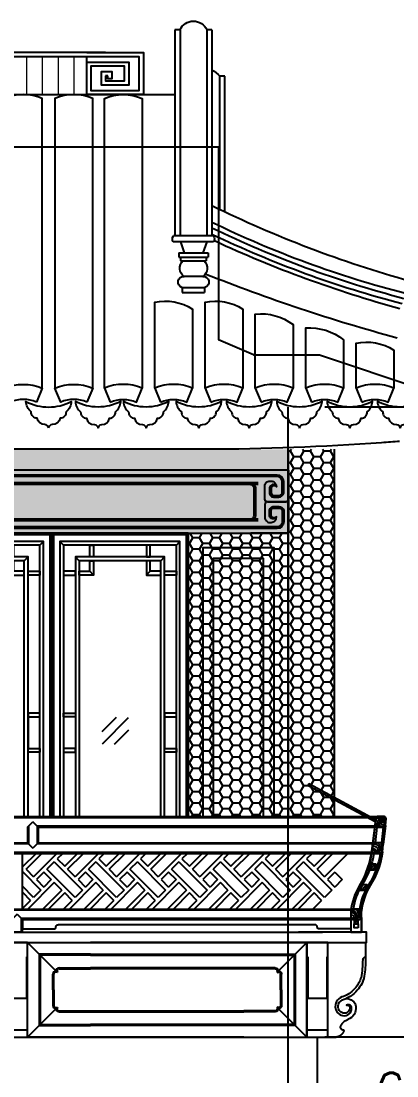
# Model space of a CAD drawing. Extents: x 296441 to 853063, y 459050 to 1117990.
# Drawn here: x 618827 to 620618, y 1060320 to 1065345 of the extents above; entities that cross this region are included whole.
import ezdxf
from ezdxf.xclip import XClip

# ---------------------------------------------------------------- set-up
doc = ezdxf.new("R2010")
doc.units = 0
doc.header["$LTSCALE"] = 1000
doc.header["$XCLIPFRAME"] = 0
for name, pattern in [('CENTER-1', [10, 6.25, -1.25, 1.25, -1.25]), ('CENTER2', [28.575, 19.05, -3.175, 3.175, -3.175]), ('G-ELEV-S$0$HIDDEN2', [4.7625, 3.175, -1.5875])]:
    doc.linetypes.add(name, pattern=pattern)
for name, color, linetype in [('95', 95, 'Continuous'), ('E1-TEXT-S-MI$0$A-ANNO-LEVL-TEXT', 255, 'Continuous'), ('E2-E3-ELEV-S$0$A-ELEV-THIN-GRAY', 252, 'Continuous'), ('G-ELEV-S$0$A-ANNO-DIMS', 70, 'Continuous'), ('G-ELEV-S$0$A-ELEV-HDDN', 161, 'G-ELEV-S$0$HIDDEN2'), ('G-ELEV-S$0$A-ELEV-HEVY', 2, 'Continuous'), ('G-ELEV-S$0$A-ELEV-MEDM', 4, 'Continuous'), ('G-ELEV-S$0$A-ELEV-MEDM-HEVY', 2, 'Continuous'), ('G-ELEV-S$0$A-ELEV-THIN', 144, 'Continuous'), ('G-ELEV-S$0$A-ELEV-THIN-GRAY', 252, 'Continuous'), ('G-ELEV-S$0$A-SECT-PATT', 251, 'Continuous'), ('G-ELEV-S$0$A-SECT-WOOD', 17, 'Continuous'), ('G-ELEV-S$0$LPM540255$0$A-ELEV-MEDM', 4, 'Continuous'), ('G-ELEV-S$0$LPM540255$0$A-ELEV-THIN', 144, 'Continuous'), ('G-ELEV-S$0$LPM540255$0$A-ELEV-THIN-GRAY', 252, 'Continuous'), ('G-ELEV-S$0$LPM540255$0$A-WALL', 1, 'Continuous'), ('G-ELEV-S$0$！！！修改标记', 2, 'Continuous'), ('G-GRID', 8, 'CENTER2'), ('G-XREF', 2, 'Continuous'), ('ZT1_通用--填充---PM、LM、DY、JD', 8, 'Continuous'), ('主框线', 4, 'Continuous'), ('副框内口线', 6, 'Continuous'), ('花格栅', 6, 'Continuous'), ('铝合金花格条', 5, 'Continuous')]:
    doc.layers.add(name, color=color, linetype=linetype)
doc.layers.add('G-ELEV-S$0$A_PL_4', color=138, linetype='Continuous', lineweight=9)
doc.styles.add('E1-TEXT-S-MI$0$GOA_01_thin_0.75', font='romans.shx', dxfattribs={"width": 0.75, "bigfont": 'hzdx.shx'})
pattern_1 = [(45, (-1061828.83, -137800.72), (7e-15, 113.137085), [4, -76]), (45, (-1061874.09, -137834.66), (7e-15, 113.137085), [8, -72]), (45, (-1061840.15, -137795.06), (7e-15, 113.137085), [4, -76]), (45, (-1061879.745, -137823.345), (7e-15, 113.137085), [4, -76]), (45, (-1061848.63, -137786.576), (7e-15, 113.137085), [4, -76]), (45, (-1061882.57, -137814.86), (7e-15, 113.137085), [4, -76]), (45, (-1061854.29, -137780.92), (7e-15, 113.137085), [4, -76]), (45, (-1061891.06, -137806.375), (7e-15, 113.137085), [4, -44, 4, -28]), (45, (-1061896.715, -137800.72), (7e-15, 113.137085), [8, -40, 4, -28]), (45, (-1061908.03, -137795.06), (7e-15, 113.137085), [4, -12, 4, -32, 4, -24]), (45, (-1061916.514, -137792.23), (7e-15, 113.137085), [4, -16, 8, -52]), (45, (-1061882.57, -137752.634), (7e-15, 113.137085), [4, -76]), (45, (-1061922.17, -137786.576), (7e-15, 113.137085), [4, -20, 4, -52]), (90, (-1061874.09, -137845.97), (-56.5685425, 56.5685425), [11.31368, -101.823405]), (90, (-1061826.004, -137797.89), (-56.5685425, 56.5685425), [22.627416, -90.509669]), (90, (-1061854.29, -137769.605), (-56.5685425, 56.5685425), [5.6568, -107.480285]), (90, (-1061908.03, -137812.03), (-56.5685425, 56.5685425), [16.97056, -96.166525]), (90, (-1061859.946, -137763.95), (-56.5685425, 56.5685425), [28.284272, -84.852813]), (90, (-1061868.43, -137755.463), (-56.5685425, 56.5685425), [16.97056, -96.166525]), (0, (-1061885.4, -137761.12), (56.5685425, 56.5685425), [5.6568, -107.480285]), (0, (-1061859.946, -137826.174), (56.5685425, 56.5685425), [11.31368, -101.823405]), (0, (-1061879.745, -137800.72), (56.5685425, 56.5685425), [11.31368, -101.823405]), (0, (-1061851.46, -137795.06), (56.5685425, 56.5685425), [11.31368, -101.823405]), (0, (-1061876.916, -137775.26), (56.5685425, 56.5685425), [11.31368, -101.823405]), (0, (-1061879.745, -137766.777), (56.5685425, 56.5685425), [16.97056, -96.166525]), (0, (-1061859.946, -137814.86), (56.5685425, 56.5685425), [16.97056, -96.166525]), (0, (-1061854.29, -137803.546), (56.5685425, 56.5685425), [16.97056, -96.166525]), (0, (-1061882.573, -137792.23), (56.5685425, 56.5685425), [16.97056, -96.166525]), (0, (-1061879.745, -137783.747), (56.5685425, 56.5685425), [16.97056, -96.166525]), (71.5650512, (-1061882.573, -137831.83), (56.5685425, 56.5685425), [8.944271, -169.9411664]), (71.5650512, (-1061837.318, -137792.232), (56.5685425, 56.5685425), [35.777088, -143.10835]), (71.5650512, (-1061845.803, -137783.747), (56.5685425, 56.5685425), [35.777088, -143.10835]), (71.5650512, (-1061851.46, -137778.09), (56.5685425, 56.5685425), [35.77712, -53.6, 17.8888, -71.6195182]), (71.5650512, (-1061854.29, -137763.948), (56.5685425, 56.5685425), [8.944271, -169.9411664]), (71.5650512, (-1061925, -137795.06), (56.5685425, 56.5685425), [8.944271, -169.9411664]), (71.5650512, (-1061879.745, -137749.806), (56.5685425, 56.5685425), [17.888544, -160.996894]), (18.4349488, (-1061842.975, -137814.86), (56.5685425, 56.5685425), [17.888544, -160.996894]), (18.4349488, (-1061876.916, -137820.517), (56.5685425, 56.5685425), [17.888544, -160.996894]), (18.4349488, (-1061868.43, -137829.002), (56.5685425, 56.5685425), [8.944271, -169.940894]), (18.4349488, (-1061879.745, -137812.03), (56.5685425, 56.5685425), [26.832816, -152.052622]), (18.4349488, (-1061868.43, -137800.718), (56.5685425, 56.5685425), [17.888544, -160.996894]), (18.4349488, (-1061865.602, -137792.232), (56.5685425, 56.5685425), [17.888544, -160.996894]), (18.4349488, (-1061888.23, -137803.546), (56.5685425, 56.5685425), [8.944271, -169.940894]), (18.4349488, (-1061891.06, -137795.06), (56.5685425, 56.5685425), [8.944271, -169.940894]), (18.4349488, (-1061879.745, -137761.12), (56.5685425, 56.5685425), [8.944271, -169.940894]), (18.4349488, (-1061862.774, -137783.747), (56.5685425, 56.5685425), [8.944271, -169.940894]), (18.4349488, (-1061905.2, -137792.232), (56.5685425, 56.5685425), [26.832816, -152.052622]), (18.4349488, (-1061913.686, -137789.404), (56.5685425, 56.5685425), [17.888544, -160.996894]), (18.4349488, (-1061865.602, -137775.262), (56.5685425, 56.5685425), [8.944, -80.496, 8.944, -80.5014382]), (18.4349488, (-1061893.887, -137780.92), (56.5685425, 56.5685425), [17.888544, -160.996894]), (18.4349488, (-1061896.715, -137772.433), (56.5685425, 56.5685425), [17.888544, -160.996894]), (18.4349488, (-1061919.342, -137783.747), (56.5685425, 56.5685425), [17.888544, -160.996894]), (18.4349488, (-1061902.372, -137766.777), (56.5685425, 56.5685425), [17.888544, -160.996894])]

# ---------------------------------------------------------------- blocks, each defined once
blk = doc.blocks.new('G-ELEV-S$0$LPM540255$0$回纹头1A-E')
at = {"layer": 'G-ELEV-S$0$LPM540255$0$A-ELEV-MEDM'}
for p, q in [((0, 0), (120, 0)), ((0, 0), (0, -200)), ((0, -200), (120, -200))]:
    blk.add_line(p, q, dxfattribs=at)
at = {"layer": 'G-ELEV-S$0$LPM540255$0$A-ELEV-THIN'}
for points in [[(0, -92, 0.414214), (8, -100), (67, -100), (8, -100), (67, -100, 0.414214), (75, -92), (75, -50.4, 0.414214), (59, -34.4), (55, -34.4, 0.427294), (38.5, -52.4, -0.596512), (55, -56), (55, -72, -0.414214), (47, -80), (31, -80, -0.344543), (20, -72), (20, -36, -0.414213), (36, -20), (120, -20)], [(121, -45, 0.414214), (110, -56), (110, -144, 0.414214), (121, -155, 0.414214)], [(0, -108, -0.414214), (8, -100), (67, -100), (8, -100), (67, -100, -0.414214), (75, -108), (75, -149.6, -0.414214), (59, -165.6), (55, -165.6, -0.427294), (38.5, -147.6, 0.596512), (55, -144), (55, -128, 0.414214), (47, -120), (31, -120, 0.344543), (20, -128), (20, -164, 0.414213), (36, -180), (120, -180)]]:
    blk.add_lwpolyline(points, format="xyb", dxfattribs=at)
at = {"layer": 'G-ELEV-S$0$LPM540255$0$A-ELEV-THIN-GRAY'}
for points in [[(38.5, -51.3, -0.720193), (60, -55.4), (60, -72, -0.414214), (47, -85), (31, -85, -0.369393), (15, -72), (15, -36, -0.414213), (36, -15), (120, -15)], [(121, -40, 0.414214), (105, -56), (105, -144, 0.414214), (121, -160)], [(38.5, -148.7, 0.720193), (60, -144.6), (60, -128, 0.414214), (47, -115), (31, -115, 0.369393), (15, -128), (15, -164, 0.414213), (36, -185), (120, -185)]]:
    blk.add_lwpolyline(points, format="xyb", dxfattribs=at)
blk = doc.blocks.new('G-ELEV-S$0$木牛腿1-E2')
at = {"layer": 'G-ELEV-S$0$A-ELEV-MEDM'}
blk.add_lwpolyline([(0, 450), (100, 450), (100, 0), (0, 0)], close=True, dxfattribs=at)
at = {"layer": 'G-ELEV-S$0$A-ELEV-THIN'}
for p, q in [((0, 382.6), (5, 382.6)), ((5, 382.6), (5, 183)), ((100, 382.6), (95, 382.6)), ((95, 382.6), (95, 183)), ((0, 183), (100, 183)), ((0, 33), (100, 33))]:
    blk.add_line(p, q, dxfattribs=at)
blk = doc.blocks.new('G-ELEV-S$0$芽头1-E')
at = {"layer": 'G-ELEV-S$0$A-ELEV-THIN'}
blk.add_lwpolyline([(170, 50), (0, 50), (0, 5), (150, 5, 0.414214), (160, 15, -0.414214), (170, 25)], format="xyb", dxfattribs=at)
blk = doc.blocks.new('G-ELEV-S$0$结子2-E1')
at = {"layer": 'G-ELEV-S$0$A-ELEV-MEDM'}
for p, q in [((-25, 100), (-25, 25)), ((25, 100), (25, 25))]:
    blk.add_line(p, q, dxfattribs=at)
at = {"layer": 'G-ELEV-S$0$A-ELEV-THIN-GRAY', "color": 8}
for p, q in [((-25, 100), (0, 125)), ((-20, 105), (-20, 20)), ((25, 100), (0, 125)), ((20, 105), (20, 20)), ((-25, 25), (0, 0)), ((25, 25), (0, 0))]:
    blk.add_line(p, q, dxfattribs=at)
blk = doc.blocks.new('G-ELEV-S$0$小脚1-E1')
at = {"layer": 'G-ELEV-S$0$A-ELEV-MEDM'}
for p, q in [((-25, -85), (-25, -25)), ((25, -85), (25, -25)), ((-25, -85), (25, -85))]:
    blk.add_line(p, q, dxfattribs=at)
at = {"layer": 'G-ELEV-S$0$A-ELEV-THIN-GRAY', "ltscale": 0.1}
for p, q in [((0, 0), (-25, -25)), ((0, 0), (25, -25)), ((-20, -20), (-20, -85)), ((20, -20), (20, -85))]:
    blk.add_line(p, q, dxfattribs=at)
blk = doc.blocks.new('G-ELEV-S$0$花饰1-E')
at = {"layer": 'G-ELEV-S$0$A-ELEV-THIN'}
for p, q in [((-166, 265), (-55.1, 154.1)), ((-19.8, 189.5), (-95.3, 265)), ((-5.6, 203.6), (-67, 265)), ((3.7, 265), (29.7, 239)), ((43.8, 224.9), (-90.5, 90.5)), ((29.7, 239), (-5.6, 203.6)), ((43.8, 224.9), (79.2, 189.5)), ((-104.6, 175.4), (-140, 140)), ((-104.6, 175.4), (-69.3, 140)), ((-55.1, 55.1), (79.2, 189.5)), ((-19.8, 189.5), (-55.1, 154.1)), ((58, 140), (93.3, 175.4)), ((93.3, 175.4), (128.7, 140)), ((-140, 140), (-104.6, 104.6)), ((-69.3, 140), (-104.6, 104.6)), ((8.5, 90.5), (43.8, 125.9)), ((43.8, 125.9), (169.7, 0)), ((58, 140), (93.3, 104.6)), ((128.7, 140), (93.3, 104.6)), ((-90.5, 90.5), (-55.1, 55.1)), ((-41, 41), (-5.6, 76.4)), ((-5.6, 76.4), (70.7, 0)), ((8.5, 90.5), (99, 0)), ((-41, 41), (0, 0))]:
    blk.add_line(p, q, dxfattribs=at)
blk = doc.blocks.new('G-ELEV-S$0$镶板450-E')
at = {"layer": 'G-ELEV-S$0$A-ELEV-MEDM'}
blk.add_lwpolyline([(300, 0), (0, 0), (0, 450), (300, 450)], dxfattribs=at)
at = {"layer": 'G-ELEV-S$0$A-ELEV-THIN'}
blk.add_lwpolyline([(300, 390), (60, 390), (60, 60), (300, 60)], dxfattribs=at)
at = {"layer": 'G-ELEV-S$0$A-ELEV-THIN', "ltscale": 0.1}
for points in [[(150, 325), (300, 325)], [(125, 225), (125, 300)], [(125, 225), (125, 150)], [(150, 125), (300, 125)]]:
    blk.add_lwpolyline(points, dxfattribs=at)
for centre, start, end in [((135.5, 299.6), 43.2913, 177.9571), ((150.3, 314.5), 91.7994, 226.9566), ((135.5, 150.4), 182.0429, 316.7087), ((150.3, 135.5), 133.0434, 268.2006)]:
    blk.add_arc(centre, 10.5, start, end, dxfattribs=at)
at = {"layer": 'G-ELEV-S$0$A-ELEV-THIN-GRAY', "ltscale": 0.1}
for p, q in [((135, 315), (0, 450)), ((135, 135), (0, 0))]:
    blk.add_line(p, q, dxfattribs=at)
for points in [[(300, 395), (55, 395), (55, 55), (300, 55)], [(150, 330), (300, 330)], [(120, 225), (120, 300)], [(120, 225), (120, 150)], [(150, 120), (300, 120)]]:
    blk.add_lwpolyline(points, dxfattribs=at)
for centre, start, end in [((135, 300), 90, 180), ((150, 315), 90, 180), ((135, 150), 180, 270), ((150, 135), 180, 270)]:
    blk.add_arc(centre, 15, start, end, dxfattribs=at)
blk = doc.blocks.new('G-ELEV-S$0$木牛腿1-E1')
at = {"layer": 'G-ELEV-S$0$A-ELEV-MEDM'}
for p, q in [((-7061.3, -100), (-7061.3, -188.2)), ((-7061.3, -100), (-7061.3, -183.7)), ((-6851.3, -100), (-7061.3, -100)), ((-6851.3, -550), (-6851.3, -100)), ((-7061.3, -167.4), (-7061.3, -167.4)), ((-6851.3, -550), (-6921.3, -550)), ((-6851.3, -550), (-6851.3, -550))]:
    blk.add_line(p, q, dxfattribs=at)
for centre, radius, start, end in [((-6666.3, -190.6), 395, 179.6459, 191.6372), ((-6910, -227.7), 149.5, 196.5578, 225.1977), ((-6910.1, -234.9), 144.4, 223.2207, 245.8458), ((-6971, -411.7), 45.1, 87.7087, 170.9062), ((-6957.2, -410.9), 58.6, 173.8547, 250.5784), ((-6994.8, -519.6), 56.4, 15.8434, 71.3549), ((-6957.2, -500.3), 17.2, 264.1152, 346.871), ((-6916.5, -506.4), 43.9, 194.5171, 263.6929)]:
    blk.add_arc(centre, radius, start, end, dxfattribs=at)
at = {"layer": 'G-ELEV-S$0$A-ELEV-THIN-GRAY'}
for points in [[(-7047.6, -181), (-7047.6, -180.9, 0.045546), (-7039.8, -267.1, 0.097102), (-7015.3, -313.2, 0.132336), (-6956.2, -356.5, 0.076381)], [(-6956.2, -356.5, -0.355172), (-6917, -405.9, -0.371242), (-6952.2, -447.5, -0.520724), (-6994.6, -410.5, -0.601047), (-6971.2, -398.3, 0.447552), (-6986.3, -408.1, 0.457914), (-6955.2, -436.7, 0.505938), (-6936.1, -385.8, 0.175527), (-6969.2, -366.6, 0.232503)]]:
    blk.add_lwpolyline(points, format="xyb", dxfattribs=at)
blk.add_arc((-7067.7, -187.6), 21.2, 18.1847, 72.6099, dxfattribs=at)
blk = doc.blocks.new('G-ELEV-S$0$美人靠550-S')
at = {"layer": 'G-ELEV-S$0$A-SECT-PATT'}
h = blk.add_hatch(dxfattribs=at)
h.set_pattern_fill('木纹01,_O', color=256, scale=20, angle=45)
h.set_pattern_definition(pattern_1)
h.paths.add_polyline_path([(-125.5, 391.7, 0.440455), (-120.6, 388, 0.387362), (-116.1, 383.9), (-84.2, 383.9, 0.387362), (-79.7, 388, 0.439113), (-74.9, 391.7), (-78.3, 426.2, 0.396874), (-83.9, 429.5, 0.281838), (-86.4, 433.5, 0.173664), (-89.4, 433.9), (-89.4, 433.9), (-120, 433.9, 0.509188), (-123.4, 429.4, 0.370651), (-128.9, 426.3)])
h = blk.add_hatch(dxfattribs=at)
h.set_pattern_fill('木纹01,_O', color=256, scale=20, angle=45)
h.set_pattern_definition([(45, (-1061828.83, -137815.72), (7e-15, 113.137085), [4, -76]), (45, (-1061874.09, -137849.66), (7e-15, 113.137085), [8, -72]), (45, (-1061840.15, -137810.06), (7e-15, 113.137085), [4, -76]), (45, (-1061879.745, -137838.345), (7e-15, 113.137085), [4, -76]), (45, (-1061848.63, -137801.576), (7e-15, 113.137085), [4, -76]), (45, (-1061882.57, -137829.86), (7e-15, 113.137085), [4, -76]), (45, (-1061854.29, -137795.92), (7e-15, 113.137085), [4, -76]), (45, (-1061891.06, -137821.375), (7e-15, 113.137085), [4, -44, 4, -28]), (45, (-1061896.715, -137815.72), (7e-15, 113.137085), [8, -40, 4, -28]), (45, (-1061908.03, -137810.06), (7e-15, 113.137085), [4, -12, 4, -32, 4, -24]), (45, (-1061916.514, -137807.23), (7e-15, 113.137085), [4, -16, 8, -52]), (45, (-1061882.57, -137767.634), (7e-15, 113.137085), [4, -76]), (45, (-1061922.17, -137801.576), (7e-15, 113.137085), [4, -20, 4, -52]), (90, (-1061874.09, -137860.97), (-56.5685425, 56.5685425), [11.31368, -101.823405]), (90, (-1061826.004, -137812.89), (-56.5685425, 56.5685425), [22.627416, -90.509669]), (90, (-1061854.29, -137784.605), (-56.5685425, 56.5685425), [5.6568, -107.480285]), (90, (-1061908.03, -137827.03), (-56.5685425, 56.5685425), [16.97056, -96.166525]), (90, (-1061859.946, -137778.95), (-56.5685425, 56.5685425), [28.284272, -84.852813]), (90, (-1061868.43, -137770.463), (-56.5685425, 56.5685425), [16.97056, -96.166525]), (0, (-1061885.4, -137776.12), (56.5685425, 56.5685425), [5.6568, -107.480285]), (0, (-1061859.946, -137841.174), (56.5685425, 56.5685425), [11.31368, -101.823405]), (0, (-1061879.745, -137815.72), (56.5685425, 56.5685425), [11.31368, -101.823405]), (0, (-1061851.46, -137810.06), (56.5685425, 56.5685425), [11.31368, -101.823405]), (0, (-1061876.916, -137790.26), (56.5685425, 56.5685425), [11.31368, -101.823405]), (0, (-1061879.745, -137781.777), (56.5685425, 56.5685425), [16.97056, -96.166525]), (0, (-1061859.946, -137829.86), (56.5685425, 56.5685425), [16.97056, -96.166525]), (0, (-1061854.29, -137818.546), (56.5685425, 56.5685425), [16.97056, -96.166525]), (0, (-1061882.573, -137807.23), (56.5685425, 56.5685425), [16.97056, -96.166525]), (0, (-1061879.745, -137798.747), (56.5685425, 56.5685425), [16.97056, -96.166525]), (71.5650512, (-1061882.573, -137846.83), (56.5685425, 56.5685425), [8.944271, -169.9411664]), (71.5650512, (-1061837.318, -137807.232), (56.5685425, 56.5685425), [35.777088, -143.10835]), (71.5650512, (-1061845.803, -137798.747), (56.5685425, 56.5685425), [35.777088, -143.10835]), (71.5650512, (-1061851.46, -137793.09), (56.5685425, 56.5685425), [35.77712, -53.6, 17.8888, -71.6195182]), (71.5650512, (-1061854.29, -137778.948), (56.5685425, 56.5685425), [8.944271, -169.9411664]), (71.5650512, (-1061925, -137810.06), (56.5685425, 56.5685425), [8.944271, -169.9411664]), (71.5650512, (-1061879.745, -137764.806), (56.5685425, 56.5685425), [17.888544, -160.996894]), (18.4349488, (-1061842.975, -137829.86), (56.5685425, 56.5685425), [17.888544, -160.996894]), (18.4349488, (-1061876.916, -137835.517), (56.5685425, 56.5685425), [17.888544, -160.996894]), (18.4349488, (-1061868.43, -137844.002), (56.5685425, 56.5685425), [8.944271, -169.940894]), (18.4349488, (-1061879.745, -137827.03), (56.5685425, 56.5685425), [26.832816, -152.052622]), (18.4349488, (-1061868.43, -137815.718), (56.5685425, 56.5685425), [17.888544, -160.996894]), (18.4349488, (-1061865.602, -137807.232), (56.5685425, 56.5685425), [17.888544, -160.996894]), (18.4349488, (-1061888.23, -137818.546), (56.5685425, 56.5685425), [8.944271, -169.940894]), (18.4349488, (-1061891.06, -137810.06), (56.5685425, 56.5685425), [8.944271, -169.940894]), (18.4349488, (-1061879.745, -137776.12), (56.5685425, 56.5685425), [8.944271, -169.940894]), (18.4349488, (-1061862.774, -137798.747), (56.5685425, 56.5685425), [8.944271, -169.940894]), (18.4349488, (-1061905.2, -137807.232), (56.5685425, 56.5685425), [26.832816, -152.052622]), (18.4349488, (-1061913.686, -137804.404), (56.5685425, 56.5685425), [17.888544, -160.996894]), (18.4349488, (-1061865.602, -137790.262), (56.5685425, 56.5685425), [8.944, -80.496, 8.944, -80.5014382]), (18.4349488, (-1061893.887, -137795.92), (56.5685425, 56.5685425), [17.888544, -160.996894]), (18.4349488, (-1061896.715, -137787.433), (56.5685425, 56.5685425), [17.888544, -160.996894]), (18.4349488, (-1061919.342, -137798.747), (56.5685425, 56.5685425), [17.888544, -160.996894]), (18.4349488, (-1061902.372, -137781.777), (56.5685425, 56.5685425), [17.888544, -160.996894])])
edge = h.paths.add_edge_path()
edge.add_arc((-110, 299.6), 4.87, 78.6351, 159.9842, ccw=False)
edge.add_arc((-105.7, 305.4), 3.5, 89.6006, 197.5393, ccw=False)
edge.add_line((-105.7, 308.9), (-74.5, 308.9))
edge.add_arc((-74.1, 304.4), 4.52, 63.4349, 95.3983, ccw=False)
edge.add_arc((-74.1, 304.4), 4.52, 0.4755, 63.4349, ccw=False)
edge.add_arc((-68.5, 299.9), 4.74, 16.0219, 102.6093, ccw=False)
edge.add_line((-64, 301.2), (-60.5, 266.7))
edge.add_arc((-64.6, 267.1), 4.11, 259.3329, 354.1606, ccw=False)
edge.add_arc((-69.9, 263.5), 4.52, 270, 354.6979, ccw=False)
edge.add_line((-69.9, 258.9), (-101.8, 258.9))
edge.add_arc((-101.8, 263.5), 4.52, 185.3021, 270, ccw=False)
edge.add_arc((-107, 267.1), 4.11, 185.8394, 280.6671, ccw=False)
edge.add_line((-111.1, 266.7), (-114.6, 301.3))
h = blk.add_hatch(dxfattribs=at)
h.set_pattern_fill('木纹01,_O', color=256, scale=20, angle=45)
h.set_pattern_definition(pattern_1)
edge = h.paths.add_edge_path()
edge.add_arc((-5.1, -16.1), 5, 450, 540, ccw=False)
edge.add_arc((-0.1, -11.1), 5, 450, 540, ccw=False)
edge.add_line((-0.1, -6.1), (29.9, -6.1))
edge.add_arc((29.9, -11.1), 5, 360, 450, ccw=False)
edge.add_arc((34.9, -16.1), 5, 360, 450, ccw=False)
edge.add_line((39.9, -16.1), (39.9, -46.1))
edge.add_arc((34.9, -46.1), 5, 270, 360, ccw=False)
edge.add_arc((29.9, -51.1), 5, 270, 360, ccw=False)
edge.add_line((29.9, -56.1), (-0.1, -56.1))
edge.add_arc((-0.1, -51.1), 5, 180, 270, ccw=False)
edge.add_arc((-5.1, -46.1), 5, 180, 270, ccw=False)
edge.add_line((-10.1, -46.1), (-10.1, -16.1))
h = blk.add_hatch(dxfattribs=at)
h.set_pattern_fill('木纹01,_O', color=256, scale=20, angle=45)
h.set_pattern_definition(pattern_1)
h.paths.add_polyline_path([(4.9, -56.1), (24.9, -56.1), (24.9, -76.1), (4.9, -76.1)])
at = {"layer": 'G-ELEV-S$0$A-ELEV-MEDM', "ltscale": 10}
for p, q in [((-125.5, 391.7), (-114.6, 301.3)), ((-74.9, 391.7), (-64, 301.2)), ((-10, -46.1), (-10, -116.1)), ((39.9, -46.1), (39.9, -116.1)), ((-10, -116.1), (39.9, -116.1))]:
    blk.add_line(p, q, dxfattribs=at)
for points in [[(-111.1, 266.7, 0.109976), (-52.2, 105.8, -0.10801), (-10.1, -16.1, -0.092181)], [(-60.5, 266.7, 0.109976), (-1.6, 105.8, -0.112631), (39.9, -16.1, -0.092181)]]:
    blk.add_lwpolyline(points, format="xyb", dxfattribs=at)
at = {"layer": 'G-ELEV-S$0$A-ELEV-THIN'}
for p, q in [((-77.7, 419.2), (240, 590.6)), ((-76.6, 408.8), (240, 579.8))]:
    blk.add_line(p, q, dxfattribs=at)
at = {"layer": 'G-ELEV-S$0$A-ELEV-THIN', "ltscale": 10}
for p, q in [((-114.4, 383.9), (-105.7, 308.9)), ((-83.8, 383.9), (-75.1, 308.9))]:
    blk.add_line(p, q, dxfattribs=at)
at = {"layer": 'G-ELEV-S$0$A-ELEV-THIN'}
blk.add_lwpolyline([(240, 590.6, -0.630543), (240, 579.8, -0.083605)], format="xyb", dxfattribs=at)
at = {"layer": 'G-ELEV-S$0$A-ELEV-THIN', "ltscale": 10}
for points in [[(-100.1, 258.9, 0.105705), (-42.2, 105.8, -0.099714), (-1.4, -6.2, -0.099714)], [(-69.5, 259, 0.105713), (-11.6, 105.8, -0.103824), (28.7, -6.1, -0.103824)]]:
    blk.add_lwpolyline(points, format="xyb", dxfattribs=at)
at = {"layer": 'G-ELEV-S$0$A-ELEV-THIN'}
blk.add_lwpolyline([(4.9, -96.1), (24.9, -96.1), (24.9, -76.1), (4.9, -76.1)], close=True, dxfattribs=at)
at = {"layer": 'G-ELEV-S$0$A-SECT-PATT'}
for p, q in [((-77.2, 194.2), (-70.8, 209.2)), ((-77.2, 194.1), (-74.1, 209.2)), ((-35.1, 95.3), (-29.4, 111.4)), ((-35.1, 95.2), (-32.3, 111.4))]:
    blk.add_line(p, q, dxfattribs=at)
for centre, radius, start, end in [((-87, 171.1), 35, 16.2911, 66.9814), ((-87, 171.1), 45, 40.3004, 57.8567), ((-87, 171.1), 25, 23.1242, 78.3193), ((-43.9, 74.5), 31.5, 70.1911, 78.5317), ((-43.9, 74.5), 31.5, 16.2911, 66.9814), ((-49.4, 74.2), 46, 11.4758, 53.9272), ((-43.9, 74.5), 22.5, 23.1242, 69.5049)]:
    blk.add_arc(centre, radius, start, end, dxfattribs=at)
at = {"layer": 'G-ELEV-S$0$A-SECT-WOOD'}
for p, q in [((-59.2, 209.2), (-79.6, 209.2)), ((-52.8, 180.9), (-73.4, 180.9)), ((-17.4, 111.4), (-37.2, 111.4)), ((-4, 83.4), (-24.7, 83.4))]:
    blk.add_line(p, q, dxfattribs=at)
for points in [[(-129, 426.3, -0.370651), (-123.4, 429.4, -0.514327), (-120, 433.9), (-88.9, 433.9, -0.140378), (-86.4, 433.5, -0.281838), (-83.9, 429.5, -0.396874), (-78.3, 426.2), (-74.9, 391.7, -0.439113), (-79.7, 388, -0.353554), (-83.8, 383.9), (-116.2, 383.9, -0.387362), (-120.7, 388, -0.439113), (-125.5, 391.7)], [(-114.6, 301.3, -0.370651), (-109.1, 304.4, -0.509188), (-105.7, 308.9), (-74.5, 308.9, -0.140378), (-72.1, 308.5, -0.281838), (-69.6, 304.5, -0.396874), (-64, 301.2), (-60.5, 266.7, -0.439113), (-65.4, 263, -0.387362), (-69.9, 258.9), (-101.8, 258.9, -0.387362), (-106.3, 263, -0.439113), (-111.1, 266.7)], [(-10.1, -16.1, -0.414214), (-5.1, -11.1, -0.414214), (-0.1, -6.1), (29.9, -6.1, -0.414214), (34.9, -11.1, -0.414214), (39.9, -16.1), (39.9, -46.1, -0.414214), (34.9, -51.1, -0.414214), (29.9, -56.1), (-0.1, -56.1, -0.414214), (-5.1, -51.1, -0.414214), (-10.1, -46.1)]]:
    blk.add_lwpolyline(points, format="xyb", close=True, dxfattribs=at)
blk.add_lwpolyline([(4.9, -56.1), (24.9, -56.1), (24.9, -76.1), (4.9, -76.1)], close=True, dxfattribs=at)
for centre, radius, start, end in [((-59.7, 198.7), 22.5, 152.1448, 232.3517), ((-75.3, 190.7), 24.5, 336.6037, 49.1201), ((-11.1, 106.3), 26.6, 168.9729, 239.3662), ((-34.5, 86), 30.6, 355.089, 55.9396)]:
    blk.add_arc(centre, radius, start, end, dxfattribs=at)
blk = doc.blocks.new('G-ELEV-S$0$美人靠1-E')
at = {"layer": 'G-ELEV-S$0$A-ELEV-MEDM', "ltscale": 0.1}
blk.add_lwpolyline([(-115, 508), (-119, 542, -0.370651), (-113, 545, -0.499609), (-110, 550), (-79, 550, -0.140378), (-76, 550, -0.281838), (-74, 546, -0.396874), (-68, 542), (-65, 508), (-50, 398, 0.101584), (8, 222, -0.112631), (50, 100), (50, 0), (0, 0), (0, 100, 0.10801), (-42, 222, -0.101584), (-101, 398)], format="xyb", close=True, dxfattribs=at)
at = {"layer": 'G-ELEV-S$0$A-ELEV-THIN'}
for p, q in [((-68, 535), (170, 663.5)), ((-67, 525), (170, 652.3))]:
    blk.add_line(p, q, dxfattribs=at)
at = {"layer": 'G-ELEV-S$0$A-ELEV-THIN', "ltscale": 0.1}
blk.add_line((170, 663.5), (170, 652.3), dxfattribs=at)
blk = doc.blocks.new('G-ELEV-S$0$甘蔗脊回文头200-E')
at = {"layer": 'G-ELEV-S$0$A-ELEV-MEDM'}
blk.add_lwpolyline([(270, 200), (0, 200), (0, 0), (270, 0), (270, 155), (70, 155), (70, 45), (200, 45), (200, 110), (150, 110), (150, 75), (170, 75), (170, 90)], dxfattribs=at)
at = {"layer": 'G-ELEV-S$0$A-ELEV-THIN'}
for p, q in [((270, 155), (270, 180)), ((170, 90), (180, 90))]:
    blk.add_line(p, q, dxfattribs=at)
blk.add_lwpolyline([(180, 90), (180, 65), (90, 65), (90, 135), (250, 135), (250, 20), (20, 20), (20, 180), (270, 180)], dxfattribs=at)
blk = doc.blocks.new('G-ELEV-S$0$xieshan-1')
at = {"layer": 'G-ELEV-S$0$A_PL_4'}
h = blk.add_hatch(dxfattribs=at)
h.set_pattern_fill('ANSI31', color=256, scale=600, angle=45, style=0)
h.set_pattern_definition([(90, (-12180, -9470), (-75, 1e-14), [])])
h.paths.add_polyline_path([(-30, -200), (2253.6, -200), (2253.6, -20), (-30, -20)])
at = {"layer": 'G-ELEV-S$0$A-ELEV-HDDN'}
for p, q in [((-658.2, -450), (2881.8, -450)), ((-658.2, -450), (-658.2, -1367.7)), ((-1138.2, -1440), (-1888.2, -1690)), ((-824.6, -1440), (-1138.2, -1440))]:
    blk.add_line(p, q, dxfattribs=at)
blk.add_lwpolyline([(-824.6, -1440), (-658.2, -1367.7)], dxfattribs=at)
at = {"layer": 'G-ELEV-S$0$A-ELEV-MEDM', "ltscale": 0.1}
for p, q in [((-626.4, 108.7), (-626.4, -82.3)), ((-626.4, 108.7), (-601.9, 108.7)), ((-474.5, 108.7), (-450, 108.7)), ((-450, 108.7), (-450, -200)), ((-688.2, -113.1), (-663.7, -113.1)), ((-688.2, -759.9), (-688.2, -113.1)), ((-450, -200), (-450, -873.2))]:
    blk.add_line(p, q, dxfattribs=at)
at = {"layer": 'G-ELEV-S$0$A-ELEV-MEDM'}
blk.add_line((-120, 0), (2253.6, 0), dxfattribs=at)
at = {"layer": 'G-ELEV-S$0$A-ELEV-MEDM', "ltscale": 0.1}
for centre, radius, start, end in [((-538.2, 80.2), 69.8, 24.1252, 155.8748), ((-571.6, -186.8), 117.9, 117.6725, 141.3304), ((-3021, 4140.3), 5427.1, 285.5119, 296.1823)]:
    blk.add_arc(centre, radius, start, end, dxfattribs=at)
at = {"layer": 'G-ELEV-S$0$A-ELEV-MEDM-HEVY'}
for p, q in [((2673.6, -200), (-450, -200)), ((-598.2, -1890), (2821.8, -1890))]:
    blk.add_line(p, q, dxfattribs=at)
for centre, start, end in [((-570.7, 10013.9), 265.42348, 265.83848), ((-571.1, 10013.9), 265.83848, 269.8694)]:
    blk.add_arc(centre, 11903.9, start, end, dxfattribs=at)
at = {"layer": 'G-ELEV-S$0$A-ELEV-THIN'}
for p, q in [((-601.9, 108.7), (-601.9, -873.2)), ((-474.5, 108.7), (-474.5, -873.2)), ((-120, -20), (2233.6, -20)), ((-626.4, -82.3), (-626.4, -873.2)), ((-663.7, -748.2), (-663.7, -113.1)), ((-634.2, -902.2), (-442.2, -902.2)), ((-633.8, -873.2), (-442.6, -873.2)), ((-601.7, -902.2), (-583, -953.5)), ((-476.9, -902.2), (-493.4, -953.5)), ((-608.1, -953.5), (-608.1, -974.5)), ((-468.3, -953.5), (-608.1, -953.5)), ((-468.3, -953.5), (-468.3, -974.5)), ((-468.3, -974.5), (-608.1, -974.5)), ((-599, -974.5), (-599, -992.5)), ((-477.4, -992.5), (-599, -992.5)), ((-477.4, -974.5), (-477.4, -992.5)), ((-582.7, -1066.7), (-493.7, -1066.7)), ((-483.5, -1118.7), (-592.9, -1118.7)), ((-591.6, -1118.7), (-591.6, -1142.6)), ((-484.8, -1142.6), (-591.6, -1142.6)), ((-484.8, -1118.7), (-484.8, -1142.6))]:
    blk.add_line(p, q, dxfattribs=at)
for points in [[(-113.8, -1598.5), (-113.8, -218, 0.2), (-293.8, -218), (-293.8, -1598.5)], [(-58.2, -1598.5), (-58.2, -218, -0.2), (121.8, -218), (121.8, -1598.5)], [(181.8, -1598.5), (181.8, -218, -0.2), (361.8, -218), (361.8, -1598.5)], [(-593.5, -1598.5), (-593.5, -1188.8, 0.196654), (-773.5, -1222.1), (-773.5, -1598.5)], [(-353.8, -1598.5), (-353.8, -1188.8, 0.196654), (-533.8, -1222.1), (-533.8, -1598.5)], [(-833.1, -1598.5), (-833.1, -1245.7, 0.192612), (-1013.1, -1296), (-1013.1, -1598.5)], [(-1073.1, -1598.5), (-1073.1, -1311.9, 0.190732), (-1253.1, -1368.7), (-1253.1, -1598.5)], [(-1313.1, -1598.5), (-1313.1, -1384.6, 0.196819), (-1493.1, -1417.1), (-1493.1, -1598.5)], [(-1340.8, -1665, 0.2), (-1465.4, -1665), (-1493.1, -1598.5, -0.2), (-1313.1, -1598.5), (-1340.8, -1665)], [(-1100.8, -1665, 0.2), (-1225.4, -1665), (-1253.1, -1598.5, -0.2), (-1073.1, -1598.5), (-1100.8, -1665)], [(-860.8, -1665, 0.2), (-985.4, -1665), (-1013.1, -1598.5, -0.2), (-833.1, -1598.5), (-860.8, -1665)], [(-621.1, -1665, 0.2), (-745.8, -1665), (-773.5, -1598.5, -0.2), (-593.5, -1598.5), (-621.1, -1665)], [(-381.5, -1665, 0.2), (-506.2, -1665), (-533.8, -1598.5, -0.2), (-353.8, -1598.5), (-381.5, -1665)], [(-141.5, -1665, 0.2), (-266.2, -1665), (-293.8, -1598.5, -0.2), (-113.8, -1598.5), (-141.5, -1665)], [(-30.5, -1665, -0.2), (94.1, -1665), (121.8, -1598.5, 0.2), (-58.2, -1598.5), (-30.5, -1665)], [(209.5, -1665, -0.2), (334.1, -1665), (361.8, -1598.5, 0.2), (181.8, -1598.5), (209.5, -1665)], [(-1523.1, -1790, 0.408684), (-1540.7, -1772, -0.371092), (-1577.9, -1741.8, -0.424354), (-1606.2, -1711.8, -0.213335), (-1631.1, -1662.4, 0.244572), (-1415.1, -1662.4, -0.213335), (-1439.9, -1711.8, -0.424354), (-1468.2, -1741.8, -0.371092), (-1505.4, -1772, 0.408684), (-1523.1, -1790)], [(-1283.1, -1790, 0.408684), (-1300.7, -1772, -0.371092), (-1337.9, -1741.8, -0.424354), (-1366.2, -1711.8, -0.213335), (-1391.1, -1662.4, 0.244572), (-1175.1, -1662.4, -0.213335), (-1199.9, -1711.8, -0.424354), (-1228.2, -1741.8, -0.371092), (-1265.4, -1772, 0.408684), (-1283.1, -1790)], [(-1043.1, -1790, 0.408684), (-1060.7, -1772, -0.371092), (-1097.9, -1741.8, -0.424354), (-1126.2, -1711.8, -0.213335), (-1151.1, -1662.4, 0.244572), (-935.1, -1662.4, -0.213335), (-959.9, -1711.8, -0.424354), (-988.2, -1741.8, -0.371092), (-1025.4, -1772, 0.408684), (-1043.1, -1790)], [(-803.5, -1790, 0.408684), (-821.1, -1772, -0.371092), (-858.3, -1741.8, -0.424354), (-886.6, -1711.8, -0.213335), (-911.5, -1662.4, 0.244572), (-695.5, -1662.4, -0.213335), (-720.3, -1711.8, -0.424354), (-748.6, -1741.8, -0.371092), (-785.8, -1772, 0.408684), (-803.5, -1790)], [(-563.8, -1790, 0.408684), (-581.5, -1772, -0.371092), (-618.7, -1741.8, -0.424354), (-647, -1711.8, -0.213335), (-671.8, -1662.4, 0.244572), (-455.8, -1662.4, -0.213335), (-480.7, -1711.8, -0.424354), (-509, -1741.8, -0.371092), (-546.2, -1772, 0.408684), (-563.8, -1790)], [(-312.6, -1790, 0.408684), (-330.2, -1772, -0.371092), (-367.4, -1741.8, -0.424354), (-395.7, -1711.8, -0.213335), (-420.6, -1662.4, 0.244572), (-204.6, -1662.4, -0.213335), (-229.4, -1711.8, -0.424354), (-257.7, -1741.8, -0.371092), (-294.9, -1772, 0.408684), (-312.6, -1790)], [(-83.8, -1790, 0.408684), (-101.5, -1772, -0.371092), (-138.7, -1741.8, -0.424354), (-167, -1711.8, -0.213335), (-191.8, -1662.4, 0.244572), (24.2, -1662.4, -0.213335), (-0.7, -1711.8, -0.424354), (-29, -1741.8, -0.371092), (-66.2, -1772, 0.408684), (-83.8, -1790)], [(151.8, -1790, -0.408684), (169.5, -1772, 0.371092), (206.6, -1741.8, 0.424354), (234.9, -1711.8, 0.213335), (259.8, -1662.4, -0.244572), (43.8, -1662.4, 0.213335), (68.7, -1711.8, 0.424354), (97, -1741.8, 0.371092), (134.1, -1772, -0.408684), (151.8, -1790)]]:
    blk.add_lwpolyline(points, format="xyb", dxfattribs=at)
for centre, radius, start, end in [((-2750.8, 3547.1), 4846.3, 284.3552, 295.9984), ((-2825.7, 3735.9), 5073.7, 284.6694, 295.6877), ((-2767.7, 3591.5), 4945.2, 284.4654, 295.6586), ((-3009.2, 4211.8), 5632.4, 285.3131, 294.8957), ((-612.9, -888.1), 25.6, 144.5752, 213.5413), ((-463.5, -888.1), 25.6, 326.4587, 35.4248), ((-555.7, -1027), 47.9, 133.9443, 235.7736), ((-520.7, -1027), 47.9, 304.2264, 46.0557), ((-3623.5, 6506.8), 8145.8, 285.04181, 291.82904), ((-585.3, -1093.1), 26.7, 84.3048, 253.3473), ((-491.1, -1093.1), 26.7, 286.6527, 95.6952)]:
    blk.add_arc(centre, radius, start, end, dxfattribs=at)
at = {"layer": 'G-ELEV-S$0$A-ANNO-DIMS'}
blk.add_blockref('G-ELEV-S$0$甘蔗脊回文头200-E', (-300, -200), dxfattribs=at)
blk = doc.blocks.new('单层玻璃')
at = {"layer": '95'}
for p, q in [((-1.217, -0.085), (0.085, 1.217)), ((-1.183, -1.183), (1.183, 1.183)), ((-0.085, -1.217), (1.217, 0.085))]:
    blk.add_line(p, q, dxfattribs=at)
blk = doc.blocks.new('*U2006')
at = {"color": 8}
for p, q in [((56, -306), (39, -289)), ((594, -306), (611, -289)), ((56, -2094), (39, -2111)), ((594, -2094), (611, -2111))]:
    blk.add_line(p, q, dxfattribs=at)
at = {"color": 2, "ltscale": 250}
blk.add_lwpolyline([(56, -2094), (594, -2094), (594, -306), (56, -306)], close=True, dxfattribs=at)
at = {"layer": '主框线'}
blk.add_lwpolyline([(8, -2142), (642, -2142), (642, -258), (8, -258)], close=True, dxfattribs=at)
at = {"layer": '副框内口线', "linetype": 'CENTER-1', "ltscale": 40}
for points in [[(650, -2150), (0, -2150), (0, -250), (650, -250)], [(0, -2150), (650, -2150), (650, -250), (0, -250)]]:
    blk.add_lwpolyline(points, close=True, dxfattribs=at)
at = {"layer": '花格栅', "color": 6, "ltscale": 250}
blk.add_lwpolyline([(39, -2111), (611, -2111), (611, -289), (39, -289)], close=True, dxfattribs=at)
at = {"layer": '铝合金花格条'}
for p, q in [((113, -1125), (113, -1275)), ((537, -1125), (537, -1275))]:
    blk.add_line(p, q, dxfattribs=at)
for points in [[(181, -306), (199, -306), (199, -363), (181, -363)], [(469, -306), (451, -306), (451, -363), (469, -363)], [(113, -2037), (537, -2037), (537, -363), (113, -363)], [(131, -2019), (519, -2019), (519, -381), (131, -381)], [(56, -431), (56, -449), (113, -449), (113, -431)], [(594, -431), (594, -449), (537, -449), (537, -431)], [(113, -1125), (56, -1125), (56, -1107), (113, -1107)], [(537, -1125), (594, -1125), (594, -1107), (537, -1107)], [(113, -1275), (56, -1275), (56, -1293), (113, -1293)], [(537, -1275), (594, -1275), (594, -1293), (537, -1293)], [(56, -1969), (56, -1951), (113, -1951), (113, -1969)], [(594, -1969), (594, -1951), (537, -1951), (537, -1969)], [(181, -2094), (199, -2094), (199, -2037), (181, -2037)], [(469, -2094), (451, -2094), (451, -2037), (469, -2037)]]:
    blk.add_lwpolyline(points, close=True, dxfattribs=at)
for points in [[(131, -381), (113, -363)], [(199, -449), (181, -431), (181, -381), (199, -381), (199, -449), (131, -449), (131, -431), (181, -431)], [(451, -449), (469, -431), (469, -381), (451, -381), (451, -449), (519, -449), (519, -431), (469, -431)], [(519, -381), (537, -363)], [(199, -1951), (181, -1969), (181, -2019), (199, -2019), (199, -1951), (131, -1951), (131, -1969), (181, -1969)], [(451, -1951), (469, -1969), (469, -2019), (451, -2019), (451, -1951), (519, -1951), (519, -1969), (469, -1969)]]:
    blk.add_lwpolyline(points, dxfattribs=at)
at = {"layer": '铝合金花格条', "elevation": -0.1}
for points in [[(131, -2019), (113, -2037)], [(519, -2019), (537, -2037)]]:
    blk.add_lwpolyline(points, dxfattribs=at)
at = {"extrusion": (0, 0, -1), "xscale": -52.5, "yscale": 52.5, "zscale": -52.5}
blk.add_blockref('单层玻璃', (-303.7, -1190.5), dxfattribs=at)
blk = doc.blocks.new('20200327094425')
at = {"ltscale": 1000}
blk.add_lwpolyline([(0, -1900), (3250, -1900), (3250, 0), (0, 0)], close=True, dxfattribs=at)
for p in [(0, 250), (650, 250), (1300, 250), (1950, 250), (2600, 250)]:
    blk.add_blockref('*U2006', p, dxfattribs=at)
blk = doc.blocks.new('G-ELEV-S')
at = {"layer": 'ZT1_通用--填充---PM、LM、DY、JD', "ltscale": 1000}
h = blk.add_hatch(dxfattribs=at)
h.set_pattern_fill('HONEY', color=256, scale=20)
h.set_pattern_definition([(0, (620138.48, 1031950.239), (47.625, 27.4963), [31.75, -63.5]), (120, (620138.48, 1031950.239), (-47.6249943, 27.49630986), [31.75, -63.5]), (60, (620138.48, 1031950.239), (5.7e-06, 54.99260986), [-63.5, 31.75])])
h.paths.add_polyline_path([(-2.8, 7950), (-222.8, 7950), (-222.8, 9700), (-2.8, 9700)])
h = blk.add_hatch(dxfattribs=at)
h.set_pattern_fill('HONEY', color=256, scale=20)
h.set_pattern_definition([(0, (615858.48, 1033300.239), (47.625, 27.4963), [31.75, -63.5]), (120, (615858.48, 1033300.239), (-47.6249943, 27.49630986), [31.75, -63.5]), (60, (615858.48, 1033300.239), (5.7e-06, 54.99260986), [-63.5, 31.75])])
h.paths.add_polyline_path([(-2.8, 9300), (4200, 9300), (4200, 9700), (-2.8, 9700)])
h = blk.add_hatch(dxfattribs=at)
h.set_pattern_fill('HONEY', color=256, scale=20)
h.set_pattern_definition([(0, (620048.48, 1031950.239), (47.625, 27.4963), [31.75, -63.5]), (120, (620048.48, 1031950.239), (-47.6249943, 27.49630986), [31.75, -63.5]), (60, (620048.48, 1031950.239), (5.7e-06, 54.99260986), [-63.5, 31.75])])
h.paths.add_polyline_path([(-2.8, 7950), (475, 7950), (475, 9300), (-2.8, 9300)])
at = {"layer": 'E2-E3-ELEV-S$0$A-ELEV-THIN-GRAY', "ltscale": 0.1}
for points in [[(403.7, 7950), (403.7, 9231.5), (67.1, 9231.5), (67.1, 7950)], [(353.7, 7950), (353.7, 9181.5), (117.1, 9181.5), (117.1, 7950)]]:
    blk.add_lwpolyline(points, dxfattribs=at)
at = {"layer": 'G-ELEV-S$0$A-ELEV-HEVY'}
for p, q in [((1096.6, 9700), (3700, 9700)), ((-140, 6900), (-140, 4340))]:
    blk.add_line(p, q, dxfattribs=at)
at = {"layer": 'G-ELEV-S$0$A-ELEV-HEVY', "ltscale": 0.1}
for p, q in [((4390, 7400), (-165, 7400)), ((4390, 7350), (-190, 7350)), ((4390, 6900), (-190, 6900))]:
    blk.add_line(p, q, dxfattribs=at)
blk.add_lwpolyline([(-50, 7350), (-50, 7350), (-375, 7350), (-375, 7400), (-50, 7400)], dxfattribs=at)
at = {"layer": 'G-ELEV-S$0$A-ELEV-MEDM'}
for p, q in [((-222.8, 7950), (-222.8, 9700)), ((-2.8, 7950), (-2.8, 9700)), ((-2.8, 9600), (4200, 9600)), ((4629, 7950), (-426, 7950)), ((1190, 7900), (-413.9, 7900)), ((1070, 7900), (970, 7900)), ((1190, 7825), (-403.7, 7825)), ((1340, 7825), (1240, 7825)), ((4599.4, 7775), (-396.7, 7775)), ((1265, 7510), (1265, 7775)), ((4501.3, 7510), (-301.3, 7510)), ((1265, 7460), (-300, 7460)), ((210, 7350), (940, 7350)), ((-50, 6900), (-160, 6900)), ((210, 6900), (940, 6900))]:
    blk.add_line(p, q, dxfattribs=at)
at = {"layer": 'G-ELEV-S$0$A-ELEV-THIN'}
for p, q in [((-130, 7460), (1095, 7460)), ((-130, 7435), (1095.1, 7435)), ((940, 7290), (210, 7290)), ((210, 6960), (940, 6960))]:
    blk.add_line(p, q, dxfattribs=at)
at = {"layer": 'G-ELEV-S$0$A-ELEV-THIN', "ltscale": 0.1}
for p, q in [((210, 7225), (940, 7225)), ((940, 7025), (210, 7025))]:
    blk.add_line(p, q, dxfattribs=at)
at = {"layer": 'G-ELEV-S$0$A-ELEV-THIN-GRAY', "ltscale": 0.1}
for p, q in [((-419.9, 7945), (4620.6, 7945)), ((-414.6, 7905), (1195, 7905)), ((965, 7905), (1075, 7905)), ((-403, 7820), (1195, 7820)), ((1235, 7820), (1345, 7820)), ((-397.5, 7780), (4600.2, 7780)), ((-300.6, 7505), (4500.6, 7505)), ((-300, 7465), (1270, 7465)), ((940, 7295), (210, 7295)), ((210, 7230), (940, 7230)), ((940, 7020), (210, 7020)), ((210, 6955), (940, 6955))]:
    blk.add_line(p, q, dxfattribs=at)
at = {"layer": 'G-ELEV-S$0$LPM540255$0$A-ELEV-THIN'}
for p, q in [((140, 9570), (4060, 9570)), ((141.5, 9532.5), (4061.5, 9532.5)), ((141.5, 9367.5), (4061.5, 9367.5)), ((4200, 9300), (-2.8, 9300)), ((140, 9330), (4060, 9330)), ((475, 9300), (475, 7950))]:
    blk.add_line(p, q, dxfattribs=at)
at = {"layer": 'G-ELEV-S$0$LPM540255$0$A-ELEV-THIN-GRAY'}
for p, q in [((140, 9577.5), (4060, 9577.5)), ((141.5, 9540), (4061.5, 9540)), ((141.5, 9360), (4061.5, 9360)), ((140, 9322.5), (4060, 9322.5))]:
    blk.add_line(p, q, dxfattribs=at)
at = {"ltscale": 1000}
ref = blk.add_blockref('20200327094425', (3725, 9300, 0), dxfattribs=dict(at, xscale=-1))
XClip(ref).set_block_clipping_path([(-0.0000000002, -1349.9997301751), (3250.0140406633, 0)])
for name, p in [('G-ELEV-S$0$美人靠1-E', (-350, 7400)), ('G-ELEV-S$0$结子2-E1', (1215, 7800)), ('G-ELEV-S$0$小脚1-E1', (1290, 7485))]:
    blk.add_blockref(name, p)
at = {"layer": 'G-ELEV-S$0$A-ELEV-MEDM'}
for name, p in [('G-ELEV-S$0$美人靠550-S', (-340, 7516)), ('G-ELEV-S$0$木牛腿1-E2', (-190, 6900)), ('G-ELEV-S$0$木牛腿1-E2', (1240, 6900))]:
    blk.add_blockref(name, p, dxfattribs=at)
at = {"layer": 'G-ELEV-S$0$A-ELEV-MEDM', "extrusion": (0, 0, -1)}
ref = blk.add_blockref('G-ELEV-S$0$木牛腿1-E1', (-6691.3, 7450), dxfattribs=dict(at, xscale=-1, zscale=-1))
XClip(ref).set_block_clipping_path([(-7116.0124632946, -550.0011574014), (-6881.3312210036, -100.0011849257)])
at = {"layer": 'G-ELEV-S$0$A-ELEV-MEDM-HEVY'}
blk.add_blockref('G-ELEV-S$0$xieshan-1', (988.2, 11590), dxfattribs=at)
at = {"layer": 'G-ELEV-S$0$A-ELEV-THIN'}
for name, p in [('G-ELEV-S$0$花饰1-E', (-119, 7510)), ('G-ELEV-S$0$花饰1-E', (79, 7510)), ('G-ELEV-S$0$花饰1-E', (277, 7510)), ('G-ELEV-S$0$花饰1-E', (475, 7510)), ('G-ELEV-S$0$花饰1-E', (673, 7510)), ('G-ELEV-S$0$花饰1-E', (871, 7510)), ('G-ELEV-S$0$花饰1-E', (1069, 7510)), ('G-ELEV-S$0$芽头1-E', (-300, 7410))]:
    blk.add_blockref(name, p, dxfattribs=at)
ref = blk.add_blockref('G-ELEV-S$0$花饰1-E', (1267, 7510), dxfattribs=at)
XClip(ref).set_block_clipping_path([(-274.1890500183, 0.0000000031), (-1.9469534937, 264.9999999985)])
at = {"layer": 'G-ELEV-S$0$A-ELEV-THIN', "xscale": -1}
blk.add_blockref('G-ELEV-S$0$芽头1-E', (1265, 7410), dxfattribs=at)
at = {"layer": 'G-ELEV-S$0$LPM540255$0$A-WALL', "xscale": 1.500000000000582, "yscale": 1.500000000000582, "zscale": 1.500000000000582}
blk.add_blockref('G-ELEV-S$0$LPM540255$0$回纹头1A-E', (-2.8, 9600), dxfattribs=at)
at = {"layer": 'G-ELEV-S$0$！！！修改标记'}
blk.add_blockref('G-ELEV-S$0$镶板450-E', (-90, 6900), dxfattribs=at)
at = {"layer": 'G-ELEV-S$0$！！！修改标记', "xscale": -1}
blk.add_blockref('G-ELEV-S$0$镶板450-E', (1240, 6900), dxfattribs=at)

msp = doc.modelspace()

# ---------------------------------------------------------------- linework, layer by layer
at = {"layer": 'G-GRID'}
for p, q in [((674249.9, 1063504.8, 5.4), (592333.1, 1063504.8, 5.4)), ((620098.5, 1063504.8, 0), (620098.5, 1042704.8, 5.4)), ((674249.9, 1060504.8, 5.4), (592333.1, 1060504.8, 5.4))]:
    msp.add_line(p, q, dxfattribs=at)

# ---------------------------------------------------------------- block references
at = {"layer": 'G-XREF', "xscale": -1}
msp.add_blockref('G-ELEV-S', (620098.5, 1053604.8, 5.4), dxfattribs=at)

# ---------------------------------------------------------------- texts
at = {"layer": 'E1-TEXT-S-MI$0$A-ANNO-LEVL-TEXT', "style": 'E1-TEXT-S-MI$0$GOA_01_thin_0.75', "width": 0.75}
msp.add_text('6.100', height=250, dxfattribs=at).set_placement((620503.2, 1060084.9, 5.4))

doc.saveas('drawing.dxf')
